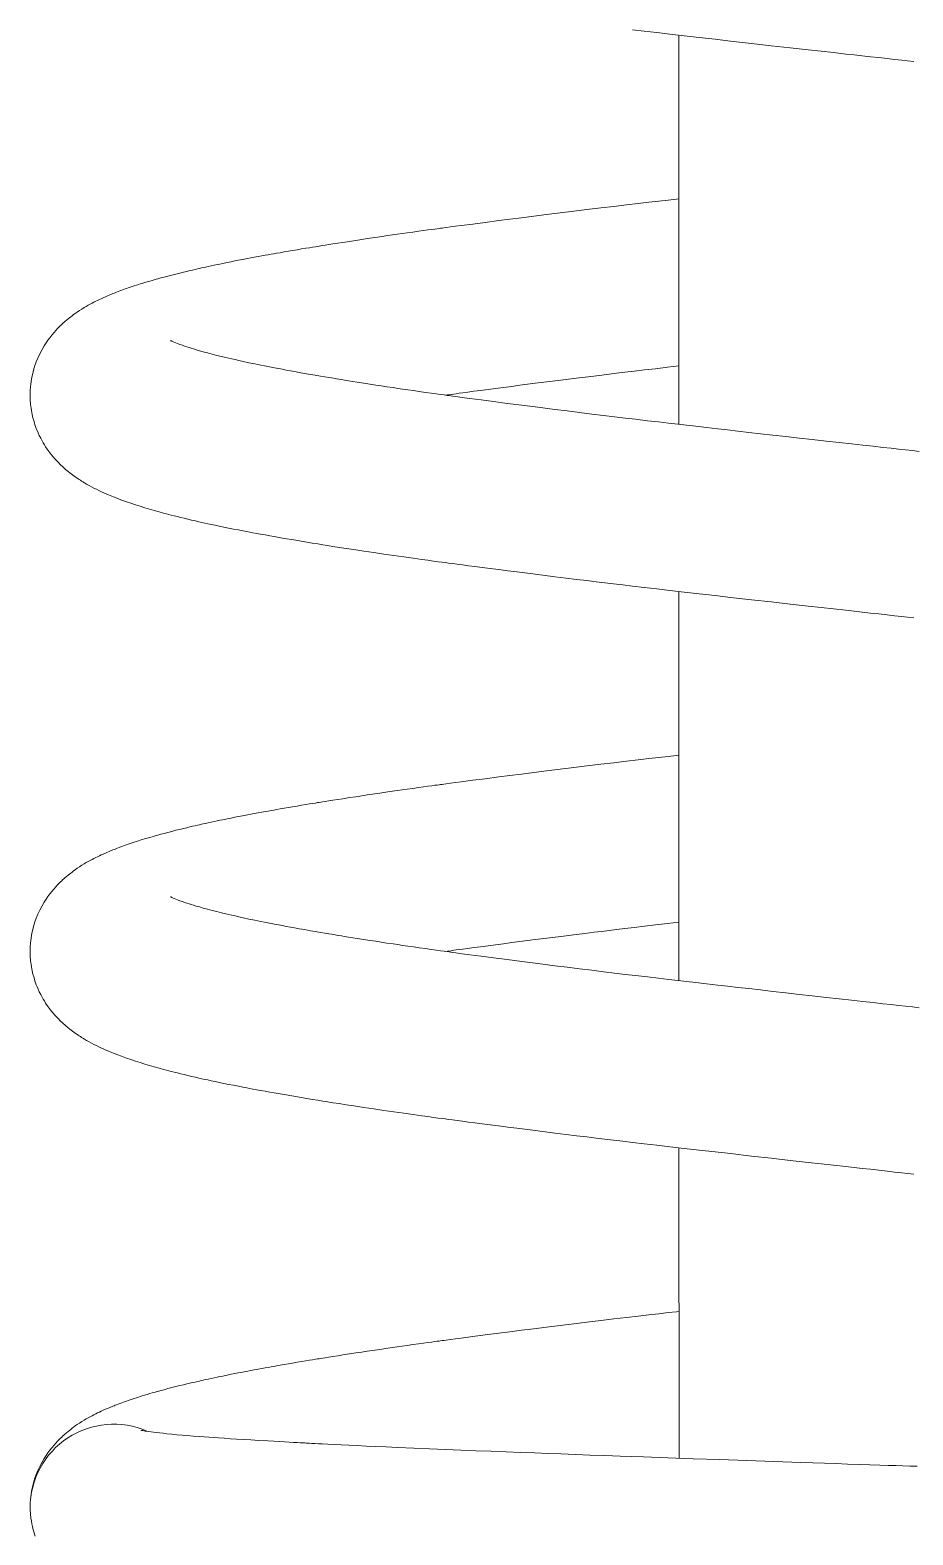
# Model space of a CAD drawing. Extents: x 83.6 to 158.5, y 132.1 to 157.1.
# Drawn here: x 131.951 to 133.045, y 133.632 to 135.497 of the extents above; entities that cross this region are included whole.
import ezdxf

# ---------------------------------------------------------------- set-up
doc = ezdxf.new("R2010")
doc.units = 0
doc.header["$LTSCALE"] = 0.5
doc.header["$MEASUREMENT"] = 0
doc.layers.add('AM_5', color=3, linetype='CONTINUOUS', lineweight=15)

msp = doc.modelspace()

# ---------------------------------------------------------------- linework, layer by layer
at = {"layer": 'AM_5', "color": 0, "ltscale": 0.75, "flags": 128}
for points in [[(133.04589, 135.45826), (133.03825, 135.4591), (133.03088, 135.45991), (133.0222, 135.46086), (133.01276, 135.46191), (133.00244, 135.46305), (132.99215, 135.46418), (132.98195, 135.46531), (132.97185, 135.46644), (132.96184, 135.46755), (132.94631, 135.46928), (132.93095, 135.47099), (132.91509, 135.47277), (132.8928, 135.47527), (132.86933, 135.47791), (132.84472, 135.48069), (132.819, 135.48361), (132.79963, 135.48581), (132.78002, 135.48805), (132.76137, 135.49019), (132.74382, 135.4922), (132.72736, 135.4941), (132.71194, 135.49589), (132.69754, 135.49758)], [(133.04589, 134.7688), (133.03825, 134.76964), (133.03088, 134.77045), (133.0222, 134.77141), (133.01276, 134.77245), (133.00244, 134.77359), (132.99215, 134.77473), (132.98195, 134.77586), (132.97185, 134.77698), (132.96184, 134.77809), (132.94631, 134.77982), (132.93095, 134.78154), (132.91509, 134.78331), (132.8928, 134.78581), (132.86933, 134.78846), (132.84472, 134.79124), (132.819, 134.79416), (132.79963, 134.79636), (132.78002, 134.7986), (132.76137, 134.80074), (132.74382, 134.80275), (132.72736, 134.80465), (132.71194, 134.80644), (132.69754, 134.80812), (132.68525, 134.80957), (132.67381, 134.81093), (132.66322, 134.81219), (132.65253, 134.81347), (132.64082, 134.81488), (132.62811, 134.81643), (132.61501, 134.81803), (132.60103, 134.81975), (132.58619, 134.82159), (132.57053, 134.82355), (132.55408, 134.82563), (132.54289, 134.82705), (132.53154, 134.82851), (132.52089, 134.82988), (132.5111, 134.83115), (132.50215, 134.83232), (132.49401, 134.83339), (132.48669, 134.83435), (132.48016, 134.83522), (132.47441, 134.83598), (132.46944, 134.83665), (132.46523, 134.83721), (132.46166, 134.83769), (132.45679, 134.83834), (132.45082, 134.83915), (132.44382, 134.84011), (132.43622, 134.84115), (132.42553, 134.84263), (132.41397, 134.84426), (132.40162, 134.84602), (132.38914, 134.84782), (132.37671, 134.84964), (132.36434, 134.85148), (132.35204, 134.85334), (132.34253, 134.8548), (132.33388, 134.85615), (132.32621, 134.85735), (132.31949, 134.85841), (132.31356, 134.85936), (132.30735, 134.86037), (132.30064, 134.86146), (132.28929, 134.86333), (132.2777, 134.86528), (132.26589, 134.8673), (132.25361, 134.86945), (132.24793, 134.87046), (132.24216, 134.8715), (132.2365, 134.87252), (132.23148, 134.87344), (132.22712, 134.87425), (132.22339, 134.87495), (132.2197, 134.87564), (132.21477, 134.87658), (132.20917, 134.87766), (132.20305, 134.87887), (132.197, 134.88007), (132.19112, 134.88127), (132.1854, 134.88245), (132.18018, 134.88355), (132.17542, 134.88456), (132.17122, 134.88547), (132.16757, 134.88627), (132.164, 134.88706), (132.16022, 134.8879), (132.15593, 134.88888), (132.15116, 134.88998), (132.14634, 134.89111), (132.1418, 134.8922), (132.13754, 134.89324), (132.13354, 134.89422), (132.12951, 134.89524), (132.12601, 134.89613), (132.12304, 134.8969), (132.11995, 134.89771), (132.11648, 134.89863), (132.11076, 134.90018), (132.10488, 134.90183), (132.09895, 134.90354), (132.09312, 134.90527), (132.08738, 134.90703), (132.08172, 134.90883), (132.07584, 134.91077), (132.07031, 134.91267), (132.0644, 134.91479), (132.0596, 134.91658), (132.05445, 134.91859), (132.04802, 134.92125), (132.04336, 134.92327), (132.03884, 134.92534), (132.03616, 134.92661), (132.03318, 134.92806), (132.03013, 134.92961), (132.02708, 134.93121), (132.02403, 134.93287), (132.02102, 134.93458), (132.0183, 134.93618), (132.01646, 134.93729), (132.0148, 134.93832), (132.01327, 134.93929), (132.01187, 134.94021), (132.01053, 134.94109), (132.00888, 134.94221), (132.00686, 134.94362), (132.00339, 134.94614), (132.00037, 134.94845), (131.99805, 134.95031), (131.99504, 134.95283), (131.99146, 134.95602), (131.98843, 134.95889), (131.98576, 134.96157), (131.98382, 134.96361), (131.9818, 134.96584), (131.9796, 134.96838), (131.97719, 134.97132), (131.97463, 134.97466), (131.97226, 134.97796), (131.9703, 134.98086), (131.96871, 134.98336), (131.96728, 134.98574), (131.96583, 134.98827), (131.96421, 134.99129), (131.96247, 134.99478), (131.96091, 134.99818), (131.95968, 135.00107), (131.95872, 135.00348), (131.95779, 135.006), (131.95707, 135.00809), (131.95629, 135.01049), (131.95548, 135.0132), (131.95457, 135.01655), (131.95357, 135.02083), (131.95265, 135.02567), (131.95219, 135.02866), (131.95189, 135.03097), (131.95168, 135.03284), (131.95149, 135.03486), (131.95126, 135.03786), (131.9511, 135.04118), (131.95104, 135.04479), (131.95106, 135.04676), (131.95112, 135.04863), (131.9512, 135.05041), (131.95131, 135.05208), (131.95142, 135.05366), (131.95156, 135.0554), (131.95182, 135.05799), (131.95228, 135.06154), (131.95327, 135.06727), (131.95427, 135.07181), (131.95524, 135.07554), (131.95617, 135.07872), (131.95704, 135.08141), (131.95868, 135.08597), (131.96065, 135.0908), (131.96303, 135.09594), (131.96584, 135.10131), (131.96856, 135.10597), (131.97094, 135.10968), (131.97315, 135.11288), (131.97542, 135.11598), (131.97782, 135.11904), (131.98069, 135.12247), (131.98279, 135.12484), (131.98502, 135.12723), (131.98703, 135.12929), (131.98876, 135.131), (131.99017, 135.13235), (131.99131, 135.13341), (131.99267, 135.13465), (131.99426, 135.13607), (131.9961, 135.13765), (131.99804, 135.13926), (131.99973, 135.14062), (132.00136, 135.14189), (132.00257, 135.14282), (132.00367, 135.14364), (132.00492, 135.14456), (132.00705, 135.14609), (132.00953, 135.14781), (132.01228, 135.14963), (132.01528, 135.15155), (132.01819, 135.15333), (132.0207, 135.15481), (132.023, 135.15613), (132.02541, 135.15746), (132.02785, 135.15877), (132.03016, 135.15998), (132.03238, 135.16111), (132.03459, 135.1622), (132.03686, 135.1633), (132.03902, 135.16432), (132.04157, 135.1655), (132.04434, 135.16674), (132.04676, 135.16779), (132.04879, 135.16865), (132.05048, 135.16936), (132.05207, 135.17002), (132.05359, 135.17063), (132.05504, 135.17121), (132.0564, 135.17175), (132.05805, 135.17239), (132.06001, 135.17314), (132.06227, 135.174), (132.06455, 135.17484), (132.06695, 135.17571), (132.06884, 135.17639), (132.0705, 135.17697), (132.07245, 135.17765), (132.07483, 135.17846), (132.07752, 135.17936), (132.0801, 135.18021), (132.08278, 135.18108), (132.08514, 135.18183), (132.08741, 135.18255), (132.09001, 135.18335), (132.09295, 135.18425), (132.09626, 135.18524), (132.09941, 135.18617), (132.10228, 135.187), (132.10486, 135.18774), (132.10714, 135.18838), (132.10944, 135.18902), (132.11292, 135.18998), (132.11709, 135.19111), (132.12181, 135.19236), (132.12661, 135.1936), (132.13169, 135.19489), (132.13654, 135.19609), (132.14107, 135.1972), (132.14516, 135.19818), (132.14891, 135.19907), (132.15236, 135.19987), (132.1555, 135.20059), (132.15832, 135.20124), (132.16082, 135.2018), (132.16334, 135.20237), (132.16565, 135.20288), (132.16848, 135.20351), (132.17184, 135.20424), (132.17545, 135.20502), (132.17906, 135.20579), (132.18267, 135.20655), (132.18628, 135.20731), (132.18988, 135.20805), (132.195, 135.20909), (132.2001, 135.21012), (132.20483, 135.21106), (132.20896, 135.21187), (132.21177, 135.21241), (132.21419, 135.21288), (132.21621, 135.21327), (132.21824, 135.21365), (132.221, 135.21418), (132.22449, 135.21483), (132.22871, 135.21562), (132.23359, 135.21652), (132.23823, 135.21737), (132.2424, 135.21812), (132.24609, 135.21878), (132.24976, 135.21944), (132.25286, 135.21999), (132.25642, 135.22062), (132.26068, 135.22136), (132.26564, 135.22223), (132.27133, 135.22321), (132.27633, 135.22406), (132.2818, 135.22498), (132.28744, 135.22593), (132.29254, 135.22678), (132.29707, 135.22753), (132.301, 135.22817), (132.30443, 135.22873), (132.3072, 135.22918), (132.3093, 135.22952), (132.31119, 135.22983), (132.31365, 135.23022), (132.3167, 135.23071), (132.32106, 135.23141), (132.32627, 135.23223), (132.3323, 135.23318), (132.33838, 135.23413), (132.34669, 135.23541), (132.35451, 135.23661), (132.36184, 135.23771), (132.36867, 135.23874), (132.37519, 135.23971), (132.38421, 135.24103), (132.39437, 135.24251), (132.40568, 135.24414), (132.41818, 135.24591), (132.42522, 135.2469), (132.43222, 135.24787), (132.43848, 135.24873), (132.44397, 135.24949), (132.44869, 135.25013), (132.45262, 135.25066), (132.4555, 135.25105), (132.45773, 135.25135), (132.45943, 135.25158), (132.46141, 135.25185), (132.46378, 135.25217), (132.46655, 135.25254), (132.47173, 135.25323), (132.47792, 135.25406), (132.48513, 135.25501), (132.49942, 135.2569), (132.51492, 135.25892), (132.53167, 135.26108), (132.54535, 135.26284), (132.55979, 135.26467), (132.57501, 135.26658), (132.591, 135.26858), (132.60778, 135.27066), (132.62462, 135.27272), (132.64079, 135.27468), (132.65803, 135.27676), (132.67438, 135.27871), (132.6898, 135.28054), (132.70428, 135.28224), (132.71779, 135.28382), (132.73011, 135.28524), (132.74147, 135.28655), (132.75187, 135.28775), (132.75472, 135.28807)], [(132.12508, 135.11241), (132.12508, 135.11241), (132.1253, 135.11229), (132.12563, 135.11212), (132.12604, 135.11192), (132.12663, 135.11164), (132.12744, 135.11127), (132.12848, 135.1108), (132.12971, 135.11028), (132.13157, 135.10952), (132.13351, 135.10876), (132.13658, 135.10762), (132.13965, 135.10653), (132.14249, 135.10556), (132.14539, 135.10459), (132.14826, 135.10367), (132.15077, 135.10289), (132.15356, 135.10203), (132.15689, 135.10104), (132.16081, 135.0999), (132.16542, 135.0986), (132.17078, 135.09714), (132.17657, 135.09562), (132.18253, 135.0941), (132.18818, 135.0927), (132.19341, 135.09144), (132.19729, 135.09053), (132.20092, 135.08968), (132.20499, 135.08876), (132.20968, 135.0877), (132.215, 135.08653), (132.2222, 135.08499), (132.22946, 135.08347), (132.23672, 135.08199), (132.24143, 135.08104), (132.24576, 135.08019), (132.24977, 135.07941), (132.25403, 135.07859), (132.25867, 135.07771), (132.26358, 135.07678), (132.26839, 135.07589), (132.27352, 135.07494), (132.27858, 135.07402), (132.28433, 135.07299), (132.29097, 135.07181), (132.29852, 135.07048), (132.30438, 135.06946), (132.31063, 135.06839), (132.31629, 135.06743), (132.3211, 135.06662), (132.32427, 135.06609), (132.32689, 135.06566), (132.32895, 135.06532), (132.3307, 135.06503), (132.33334, 135.06459), (132.33667, 135.06405), (132.34071, 135.06339), (132.34545, 135.06263), (132.35082, 135.06177), (132.35613, 135.06092), (132.36435, 135.05963), (132.37207, 135.05842), (132.37927, 135.05732), (132.38595, 135.0563), (132.39295, 135.05524), (132.40076, 135.05407), (132.40648, 135.05322), (132.41258, 135.05233), (132.41907, 135.05138), (132.42594, 135.05039), (132.43322, 135.04934), (132.44086, 135.04826), (132.44797, 135.04726), (132.45422, 135.04638), (132.45958, 135.04564), (132.46403, 135.04503), (132.46757, 135.04454), (132.47019, 135.04418), (132.47219, 135.04391), (132.47458, 135.04358), (132.47863, 135.04303), (132.48356, 135.04236), (132.48939, 135.04158), (132.49604, 135.04068), (132.50998, 135.03882), (132.5253, 135.03679), (132.54204, 135.0346), (132.56024, 135.03225), (132.57994, 135.02973), (132.60117, 135.02705), (132.61635, 135.02516), (132.6319, 135.02324), (132.64693, 135.02139), (132.66137, 135.01964), (132.67521, 135.01797), (132.68843, 135.01639), (132.701, 135.01489), (132.71577, 135.01315), (132.7295, 135.01154), (132.74216, 135.01007), (132.75377, 135.00873), (132.76449, 135.00749), (132.77606, 135.00615), (132.7889, 135.00468), (132.80303, 135.00305), (132.81504, 135.00168), (132.82786, 135.00021), (132.84149, 134.99866), (132.85594, 134.99702), (132.87121, 134.99529), (132.88731, 134.99347), (132.904, 134.99158), (132.92004, 134.98978), (132.93737, 134.98784), (132.9536, 134.98602), (132.96872, 134.98434), (132.98274, 134.98278), (132.99563, 134.98135), (133.00739, 134.98005), (133.01805, 134.97887), (133.02712, 134.97787), (133.03558, 134.97694), (133.04419, 134.97599), (133.0526, 134.97506)], [(132.75476, 135.08096), (132.7406, 135.07932), (132.72579, 135.0776), (132.71209, 135.07599), (132.69947, 135.0745), (132.68794, 135.07313), (132.67748, 135.07188), (132.66843, 135.07079), (132.65931, 135.06969), (132.64944, 135.06849), (132.63886, 135.06719), (132.62757, 135.0658), (132.61174, 135.06384), (132.59476, 135.06171), (132.5767, 135.05943), (132.56728, 135.05823), (132.55761, 135.05698), (132.54769, 135.0557), (132.53754, 135.05438), (132.52769, 135.05309), (132.51868, 135.05191), (132.50913, 135.05064), (132.5007, 135.04952), (132.49338, 135.04853), (132.48714, 135.04769), (132.48268, 135.04709), (132.47898, 135.04659), (132.47603, 135.04619), (132.47268, 135.04573), (132.46808, 135.0451), (132.46578, 135.04479)], [(131.95104, 134.35533), (131.95106, 134.3573), (131.95112, 134.35918), (131.9512, 134.36095), (131.95131, 134.36263), (131.95142, 134.3642), (131.95156, 134.36594), (131.95182, 134.36853), (131.95228, 134.37208), (131.95327, 134.37781), (131.95427, 134.38236), (131.95524, 134.38608), (131.95617, 134.38927), (131.95704, 134.39195), (131.95868, 134.39651), (131.96065, 134.40135), (131.96303, 134.40649), (131.96584, 134.41186), (131.96856, 134.41651), (131.97094, 134.42023), (131.97315, 134.42343), (131.97542, 134.42652), (131.97782, 134.42959), (131.98069, 134.43302), (131.98279, 134.43538), (131.98502, 134.43778), (131.98703, 134.43984), (131.98876, 134.44154), (131.99017, 134.4429), (131.99131, 134.44396), (131.99267, 134.4452), (131.99426, 134.44661), (131.9961, 134.44819), (131.99804, 134.4498), (131.99973, 134.45116), (132.00136, 134.45244), (132.00257, 134.45336), (132.00367, 134.45418), (132.00492, 134.45511), (132.00705, 134.45663), (132.00953, 134.45835), (132.01228, 134.46018), (132.01528, 134.46209), (132.01819, 134.46387), (132.0207, 134.46536), (132.023, 134.46667), (132.02541, 134.46801), (132.02785, 134.46932), (132.03016, 134.47053), (132.03238, 134.47166), (132.03459, 134.47275), (132.03686, 134.47385), (132.03902, 134.47487), (132.04157, 134.47604), (132.04434, 134.47728), (132.04676, 134.47833), (132.04879, 134.4792), (132.05048, 134.4799), (132.05207, 134.48056), (132.05359, 134.48118), (132.05504, 134.48176), (132.0564, 134.48229), (132.05805, 134.48294), (132.06001, 134.48369), (132.06227, 134.48455), (132.06455, 134.48539), (132.06695, 134.48626), (132.06884, 134.48693), (132.0705, 134.48752), (132.07245, 134.48819), (132.07483, 134.48901), (132.07752, 134.48991), (132.0801, 134.49076), (132.08278, 134.49163), (132.08514, 134.49238), (132.08741, 134.49309), (132.09001, 134.4939), (132.09295, 134.4948), (132.09626, 134.49579), (132.09941, 134.49672), (132.10228, 134.49755), (132.10486, 134.49828), (132.10714, 134.49893), (132.10944, 134.49957), (132.11292, 134.50053), (132.11709, 134.50165), (132.12181, 134.5029), (132.12661, 134.50415), (132.13169, 134.50543), (132.13654, 134.50664), (132.14107, 134.50774), (132.14516, 134.50873), (132.14891, 134.50961), (132.15236, 134.51042), (132.1555, 134.51114), (132.15832, 134.51178), (132.16082, 134.51235), (132.16334, 134.51291), (132.16565, 134.51343), (132.16848, 134.51405), (132.17184, 134.51479), (132.17545, 134.51557), (132.17906, 134.51634), (132.18267, 134.5171), (132.18628, 134.51785), (132.18988, 134.51859), (132.195, 134.51964), (132.2001, 134.52067), (132.20483, 134.5216), (132.20896, 134.52241), (132.21177, 134.52296), (132.21419, 134.52342), (132.21621, 134.52381), (132.21824, 134.5242), (132.221, 134.52472), (132.22449, 134.52538), (132.22871, 134.52617), (132.23359, 134.52706), (132.23823, 134.52791), (132.2424, 134.52867), (132.24609, 134.52933), (132.24976, 134.52998), (132.25286, 134.53053), (132.25642, 134.53116), (132.26068, 134.53191), (132.26564, 134.53277), (132.27133, 134.53375), (132.27633, 134.5346), (132.2818, 134.53553), (132.28744, 134.53648), (132.29254, 134.53733), (132.29707, 134.53807), (132.301, 134.53872), (132.30443, 134.53928), (132.3072, 134.53973), (132.3093, 134.54007), (132.31119, 134.54037), (132.31365, 134.54077), (132.3167, 134.54126), (132.32106, 134.54195), (132.32627, 134.54278), (132.3323, 134.54373), (132.33838, 134.54467), (132.34669, 134.54596), (132.35451, 134.54715), (132.36184, 134.54826), (132.36867, 134.54928), (132.37519, 134.55025), (132.38421, 134.55158), (132.39437, 134.55306), (132.40568, 134.55468), (132.41818, 134.55645), (132.42522, 134.55744), (132.43222, 134.55841), (132.43848, 134.55928), (132.44397, 134.56003), (132.44869, 134.56068), (132.45262, 134.56121), (132.4555, 134.5616), (132.45773, 134.5619), (132.45943, 134.56213), (132.46141, 134.56239), (132.46378, 134.56271), (132.46655, 134.56309), (132.47173, 134.56378), (132.47792, 134.5646), (132.48513, 134.56556), (132.49942, 134.56744), (132.51492, 134.56946), (132.53167, 134.57163), (132.54535, 134.57338), (132.55979, 134.57521), (132.57501, 134.57713), (132.591, 134.57913), (132.60778, 134.5812), (132.62462, 134.58327), (132.64079, 134.58523), (132.65803, 134.58731), (132.67438, 134.58926), (132.6898, 134.59108), (132.70428, 134.59278), (132.71779, 134.59436), (132.73011, 134.59579), (132.74147, 134.5971), (132.75187, 134.59829), (132.75488, 134.59864)], [(132.12508, 134.42295), (132.12508, 134.42295), (132.1253, 134.42284), (132.12563, 134.42267), (132.12604, 134.42246), (132.12663, 134.42218), (132.12744, 134.42181), (132.12848, 134.42135), (132.12971, 134.42082), (132.13157, 134.42006), (132.13351, 134.4193), (132.13658, 134.41816), (132.13965, 134.41707), (132.14249, 134.4161), (132.14539, 134.41514), (132.14826, 134.41422), (132.15077, 134.41343), (132.15356, 134.41258), (132.15689, 134.41158), (132.16081, 134.41045), (132.16542, 134.40915), (132.17078, 134.40769), (132.17657, 134.40616), (132.18253, 134.40464), (132.18818, 134.40325), (132.19341, 134.40199), (132.19729, 134.40107), (132.20092, 134.40023), (132.20499, 134.3993), (132.20968, 134.39825), (132.215, 134.39708), (132.2222, 134.39553), (132.22946, 134.39401), (132.23672, 134.39253), (132.24143, 134.39159), (132.24576, 134.39073), (132.24977, 134.38995), (132.25403, 134.38913), (132.25867, 134.38825), (132.26358, 134.38733), (132.26839, 134.38643), (132.27352, 134.38549), (132.27858, 134.38457), (132.28433, 134.38353), (132.29097, 134.38235), (132.29852, 134.38103), (132.30438, 134.38001), (132.31063, 134.37894), (132.31629, 134.37798), (132.3211, 134.37717), (132.32427, 134.37664), (132.32689, 134.3762), (132.32895, 134.37586), (132.3307, 134.37557), (132.33334, 134.37514), (132.33667, 134.37459), (132.34071, 134.37394), (132.34545, 134.37317), (132.35082, 134.37231), (132.35613, 134.37147), (132.36435, 134.37017), (132.37207, 134.36897), (132.37927, 134.36786), (132.38595, 134.36684), (132.39295, 134.36579), (132.40076, 134.36462), (132.40648, 134.36377), (132.41258, 134.36287), (132.41907, 134.36193), (132.42594, 134.36093), (132.43322, 134.35989), (132.44086, 134.3588), (132.44797, 134.3578), (132.45422, 134.35693), (132.45958, 134.35619), (132.46403, 134.35557), (132.46757, 134.35509), (132.47019, 134.35473), (132.47219, 134.35445), (132.47458, 134.35413), (132.47863, 134.35358), (132.48356, 134.35291), (132.48939, 134.35212), (132.49604, 134.35123), (132.50998, 134.34936), (132.5253, 134.34734), (132.54204, 134.34515), (132.56024, 134.3428), (132.57994, 134.34028), (132.60117, 134.3376), (132.61635, 134.3357), (132.6319, 134.33378), (132.64693, 134.33194), (132.66137, 134.33018), (132.67521, 134.32851), (132.68843, 134.32693), (132.701, 134.32544), (132.71577, 134.32369), (132.7295, 134.32209), (132.74216, 134.32062), (132.75377, 134.31927), (132.76449, 134.31803), (132.77606, 134.3167), (132.7889, 134.31522), (132.80303, 134.3136), (132.81504, 134.31222), (132.82786, 134.31076), (132.84149, 134.30921), (132.85594, 134.30756), (132.87121, 134.30583), (132.88731, 134.30401), (132.904, 134.30213), (132.92004, 134.30033), (132.93737, 134.29838), (132.9536, 134.29657), (132.96872, 134.29488), (132.98274, 134.29332), (132.99563, 134.29189), (133.00739, 134.29059), (133.01805, 134.28941), (133.02712, 134.28841), (133.03558, 134.28748), (133.04419, 134.28653), (133.0526, 134.28561)], [(132.75493, 134.39153), (132.7406, 134.38987), (132.72579, 134.38814), (132.71209, 134.38654), (132.69947, 134.38505), (132.68794, 134.38367), (132.67748, 134.38242), (132.66843, 134.38133), (132.65931, 134.38023), (132.64944, 134.37903), (132.63886, 134.37774), (132.62757, 134.37635), (132.61174, 134.37439), (132.59476, 134.37226), (132.5767, 134.36997), (132.56728, 134.36877), (132.55761, 134.36753), (132.54769, 134.36625), (132.53754, 134.36493), (132.52769, 134.36364), (132.51868, 134.36245), (132.50913, 134.36119), (132.5007, 134.36006), (132.49338, 134.35908), (132.48714, 134.35824), (132.48268, 134.35764), (132.47898, 134.35713), (132.47603, 134.35673), (132.47268, 134.35628), (132.46808, 134.35565), (132.46578, 134.35533)], [(133.04589, 134.07935), (133.03825, 134.08019), (133.03088, 134.081), (133.0222, 134.08195), (133.01276, 134.083), (133.00244, 134.08414), (132.99215, 134.08528), (132.98195, 134.08641), (132.97185, 134.08753), (132.96184, 134.08864), (132.94631, 134.09037), (132.93095, 134.09208), (132.91509, 134.09386), (132.8928, 134.09636), (132.86933, 134.099), (132.84472, 134.10178), (132.819, 134.1047), (132.79963, 134.10691), (132.78002, 134.10915), (132.76137, 134.11128), (132.74382, 134.1133), (132.72736, 134.11519), (132.71194, 134.11699), (132.69754, 134.11867), (132.68525, 134.12012), (132.67381, 134.12147), (132.66322, 134.12274), (132.65253, 134.12402), (132.64082, 134.12543), (132.62811, 134.12697), (132.61501, 134.12857), (132.60103, 134.1303), (132.58619, 134.13214), (132.57053, 134.1341), (132.55408, 134.13617), (132.54289, 134.1376), (132.53154, 134.13905), (132.52089, 134.14043), (132.5111, 134.1417), (132.50215, 134.14287), (132.49401, 134.14393), (132.48669, 134.1449), (132.48016, 134.14576), (132.47441, 134.14653), (132.46944, 134.14719), (132.46523, 134.14776), (132.46166, 134.14823), (132.45679, 134.14889), (132.45082, 134.1497), (132.44382, 134.15065), (132.43622, 134.1517), (132.42553, 134.15318), (132.41397, 134.1548), (132.40162, 134.15656), (132.38914, 134.15836), (132.37671, 134.16019), (132.36434, 134.16203), (132.35204, 134.16389), (132.34253, 134.16535), (132.33388, 134.16669), (132.32621, 134.16789), (132.31949, 134.16896), (132.31356, 134.16991), (132.30735, 134.17091), (132.30064, 134.172), (132.28929, 134.17388), (132.2777, 134.17583), (132.26589, 134.17785), (132.25361, 134.18), (132.24793, 134.18101), (132.24216, 134.18204), (132.2365, 134.18307), (132.23148, 134.18399), (132.22712, 134.18479), (132.22339, 134.18549), (132.2197, 134.18619), (132.21477, 134.18713), (132.20917, 134.18821), (132.20305, 134.18941), (132.197, 134.19062), (132.19112, 134.19181), (132.1854, 134.193), (132.18018, 134.19409), (132.17542, 134.19511), (132.17122, 134.19601), (132.16757, 134.19681), (132.164, 134.1976), (132.16022, 134.19845), (132.15593, 134.19942), (132.15116, 134.20053), (132.14634, 134.20166), (132.1418, 134.20274), (132.13754, 134.20378), (132.13354, 134.20477), (132.12951, 134.20578), (132.12601, 134.20667), (132.12304, 134.20744), (132.11995, 134.20825), (132.11648, 134.20918), (132.11076, 134.21073), (132.10488, 134.21237), (132.09895, 134.21408), (132.09312, 134.21582), (132.08738, 134.21758), (132.08172, 134.21938), (132.07584, 134.22132), (132.07031, 134.22321), (132.0644, 134.22533), (132.0596, 134.22713), (132.05445, 134.22914), (132.04802, 134.23179), (132.04336, 134.23382), (132.03884, 134.23588), (132.03616, 134.23715), (132.03318, 134.23861), (132.03013, 134.24015), (132.02708, 134.24176), (132.02403, 134.24341), (132.02102, 134.24512), (132.0183, 134.24672), (132.01646, 134.24784), (132.0148, 134.24887), (132.01327, 134.24984), (132.01187, 134.25075), (132.01053, 134.25164), (132.00888, 134.25276), (132.00686, 134.25416), (132.00339, 134.25668), (132.00037, 134.25899), (131.99805, 134.26085), (131.99504, 134.26338), (131.99146, 134.26656), (131.98843, 134.26943), (131.98576, 134.27211), (131.98382, 134.27416), (131.9818, 134.27638), (131.9796, 134.27893), (131.97719, 134.28187), (131.97463, 134.2852), (131.97226, 134.2885), (131.9703, 134.29141), (131.96871, 134.29391), (131.96728, 134.29628), (131.96583, 134.29882), (131.96421, 134.30184), (131.96247, 134.30532), (131.96091, 134.30872), (131.95968, 134.31162), (131.95872, 134.31403), (131.95779, 134.31654), (131.95707, 134.31863), (131.95629, 134.32104), (131.95548, 134.32374), (131.95457, 134.32709), (131.95357, 134.33138), (131.95265, 134.33622), (131.95219, 134.3392), (131.95189, 134.34151), (131.95168, 134.34338), (131.95149, 134.34541), (131.95126, 134.34841), (131.9511, 134.35173), (131.95104, 134.35533)], [(131.95104, 133.66588), (131.95106, 133.66785), (131.95112, 133.66972), (131.9512, 133.6715), (131.95131, 133.67317), (131.95142, 133.67475), (131.95156, 133.67649), (131.95182, 133.67908), (131.95228, 133.68263), (131.95327, 133.68836), (131.95427, 133.6929), (131.95524, 133.69663), (131.95617, 133.69981), (131.95704, 133.7025), (131.95868, 133.70706), (131.96065, 133.71189), (131.96303, 133.71704), (131.96584, 133.7224), (131.96856, 133.72706), (131.97094, 133.73077), (131.97315, 133.73398), (131.97542, 133.73707), (131.97782, 133.74013), (131.98069, 133.74356), (131.98279, 133.74593), (131.98502, 133.74832), (131.98703, 133.75038), (131.98876, 133.75209), (131.99017, 133.75344), (131.99131, 133.75451), (131.99267, 133.75574), (131.99426, 133.75716), (131.9961, 133.75874), (131.99804, 133.76035), (131.99973, 133.76171), (132.00136, 133.76298), (132.00257, 133.76391), (132.00367, 133.76473), (132.00492, 133.76566), (132.00705, 133.76718), (132.00953, 133.7689), (132.01228, 133.77072), (132.01528, 133.77264), (132.01819, 133.77442), (132.0207, 133.7759), (132.023, 133.77722), (132.02541, 133.77855), (132.02785, 133.77987), (132.03016, 133.78107), (132.03238, 133.7822), (132.03459, 133.7833), (132.03686, 133.78439), (132.03902, 133.78541), (132.04157, 133.78659), (132.04434, 133.78783), (132.04676, 133.78888), (132.04879, 133.78974), (132.05048, 133.79045), (132.05207, 133.79111), (132.05359, 133.79172), (132.05504, 133.7923), (132.0564, 133.79284), (132.05805, 133.79348), (132.06001, 133.79424), (132.06227, 133.79509), (132.06455, 133.79593), (132.06695, 133.7968), (132.06884, 133.79748), (132.0705, 133.79806), (132.07245, 133.79874), (132.07483, 133.79955), (132.07752, 133.80045), (132.0801, 133.8013), (132.08278, 133.80217), (132.08514, 133.80293), (132.08741, 133.80364), (132.09001, 133.80444), (132.09295, 133.80534), (132.09626, 133.80633), (132.09941, 133.80726), (132.10228, 133.80809), (132.10486, 133.80883), (132.10714, 133.80947), (132.10944, 133.81012), (132.11292, 133.81107), (132.11709, 133.8122), (132.12181, 133.81345), (132.12661, 133.81469), (132.13169, 133.81598), (132.13654, 133.81718), (132.14107, 133.81829), (132.14516, 133.81927), (132.14891, 133.82016), (132.15236, 133.82096), (132.1555, 133.82168), (132.15832, 133.82233), (132.16082, 133.82289), (132.16334, 133.82346), (132.16565, 133.82397), (132.16848, 133.8246), (132.17184, 133.82533), (132.17545, 133.82611), (132.17906, 133.82688), (132.18267, 133.82764), (132.18628, 133.8284), (132.18988, 133.82914), (132.195, 133.83018), (132.2001, 133.83121), (132.20483, 133.83215), (132.20896, 133.83296), (132.21177, 133.8335), (132.21419, 133.83397), (132.21621, 133.83436), (132.21824, 133.83474), (132.221, 133.83527), (132.22449, 133.83592), (132.22871, 133.83671), (132.23359, 133.83761), (132.23823, 133.83846), (132.2424, 133.83921), (132.24609, 133.83987), (132.24976, 133.84053), (132.25286, 133.84108), (132.25642, 133.84171), (132.26068, 133.84245), (132.26564, 133.84332), (132.27133, 133.8443), (132.27633, 133.84515), (132.2818, 133.84608), (132.28744, 133.84702), (132.29254, 133.84787), (132.29707, 133.84862), (132.301, 133.84927), (132.30443, 133.84982), (132.3072, 133.85027), (132.3093, 133.85061), (132.31119, 133.85092), (132.31365, 133.85131), (132.3167, 133.8518), (132.32106, 133.8525), (132.32627, 133.85332), (132.3323, 133.85427), (132.33838, 133.85522), (132.34669, 133.8565), (132.35451, 133.8577), (132.36184, 133.85881), (132.36867, 133.85983), (132.37519, 133.8608), (132.38421, 133.86213), (132.39437, 133.8636), (132.40568, 133.86523), (132.41818, 133.867), (132.42522, 133.86799), (132.43222, 133.86896), (132.43848, 133.86982), (132.44397, 133.87058), (132.44869, 133.87122), (132.45262, 133.87176), (132.4555, 133.87214), (132.45773, 133.87244), (132.45943, 133.87267), (132.46141, 133.87294), (132.46378, 133.87326), (132.46655, 133.87363), (132.47173, 133.87432), (132.47792, 133.87515), (132.48513, 133.8761), (132.49942, 133.87799), (132.51492, 133.88001), (132.53167, 133.88217), (132.54535, 133.88393), (132.55979, 133.88576), (132.57501, 133.88768), (132.591, 133.88967), (132.60778, 133.89175), (132.62462, 133.89381), (132.64079, 133.89577), (132.65803, 133.89785), (132.67438, 133.8998), (132.6898, 133.90163), (132.70428, 133.90333), (132.71779, 133.90491), (132.73011, 133.90633), (132.74147, 133.90764), (132.75187, 133.90884), (132.75504, 133.9092)], [(132.08856, 133.76182), (132.08856, 133.76182), (132.08873, 133.76179), (132.08907, 133.76172), (132.08954, 133.76163), (132.09012, 133.76152), (132.09082, 133.76139), (132.09205, 133.76118), (132.09372, 133.76091), (132.09582, 133.76059), (132.09807, 133.76027), (132.10085, 133.75989), (132.10394, 133.75949), (132.1075, 133.75906), (132.11151, 133.75859), (132.11585, 133.75811), (132.12051, 133.75762), (132.12677, 133.757), (132.13303, 133.75642), (132.13927, 133.75586), (132.14593, 133.75529), (132.15314, 133.7547), (132.16068, 133.75411), (132.16657, 133.75367), (132.17242, 133.75324), (132.17819, 133.75283), (132.18433, 133.75241), (132.19134, 133.75194), (132.19928, 133.75142), (132.20688, 133.75094), (132.21526, 133.75042), (132.22446, 133.74986), (132.23455, 133.74926), (132.24557, 133.74862), (132.25301, 133.74819), (132.25994, 133.74781), (132.26631, 133.74745), (132.27208, 133.74714), (132.27724, 133.74686), (132.28176, 133.74662), (132.28561, 133.74641), (132.28878, 133.74624), (132.29125, 133.74611), (132.29302, 133.74602), (132.29468, 133.74594), (132.29683, 133.74582), (132.30001, 133.74566), (132.30387, 133.74546), (132.30824, 133.74524), (132.31307, 133.74499), (132.32003, 133.74464), (132.3278, 133.74426), (132.33641, 133.74383), (132.34589, 133.74337), (132.35626, 133.74288), (132.36735, 133.74236), (132.37937, 133.7418), (132.39234, 133.74121), (132.40624, 133.74059), (132.4263, 133.73971), (132.44608, 133.73887), (132.46551, 133.73805), (132.48455, 133.73728), (132.50313, 133.73653), (132.52229, 133.73578), (132.54085, 133.73506), (132.55878, 133.73439), (132.57609, 133.73373), (132.59276, 133.73311), (132.60876, 133.73252), (132.6267, 133.73186), (132.64461, 133.7312), (132.66311, 133.73052), (132.68222, 133.72983), (132.7111, 133.72879), (132.74126, 133.72771), (132.77269, 133.7266), (132.80536, 133.72546), (132.83906, 133.72429), (132.8727, 133.72313), (132.90605, 133.722), (132.92061, 133.7215), (132.9351, 133.72101), (132.94951, 133.72053), (132.96384, 133.72005), (132.97806, 133.71958), (132.99146, 133.71913), (133.00379, 133.71872), (133.01414, 133.71838), (133.02357, 133.71807), (133.03214, 133.71779), (133.04088, 133.71751), (133.05028, 133.7172)], [(131.95731, 133.63072), (131.95485, 133.63868), (131.95392, 133.64246), (131.95316, 133.64611), (131.95261, 133.64929), (131.95234, 133.65118), (131.95214, 133.65267), (131.952, 133.65384), (131.95187, 133.65501), (131.95173, 133.65622), (131.95158, 133.65748), (131.95145, 133.65879), (131.95132, 133.66013), (131.95118, 133.66198), (131.95108, 133.6639), (131.95104, 133.66588)]]:
    msp.add_lwpolyline(points, dxfattribs=at)
at = {"layer": 'AM_5', "color": 0, "ltscale": 0.75}
for points in [[(132.75478, 135.00861), (132.75467, 135.49096)], [(132.75494, 134.31914), (132.75483, 134.80149)], [(132.75508, 133.72723), (132.75499, 134.11201)]]:
    msp.add_lwpolyline(points, dxfattribs=at)
msp.add_arc((132.05454, 133.66588), 0.1035, 66.505, 180, dxfattribs=at)

doc.saveas('drawing.dxf')
